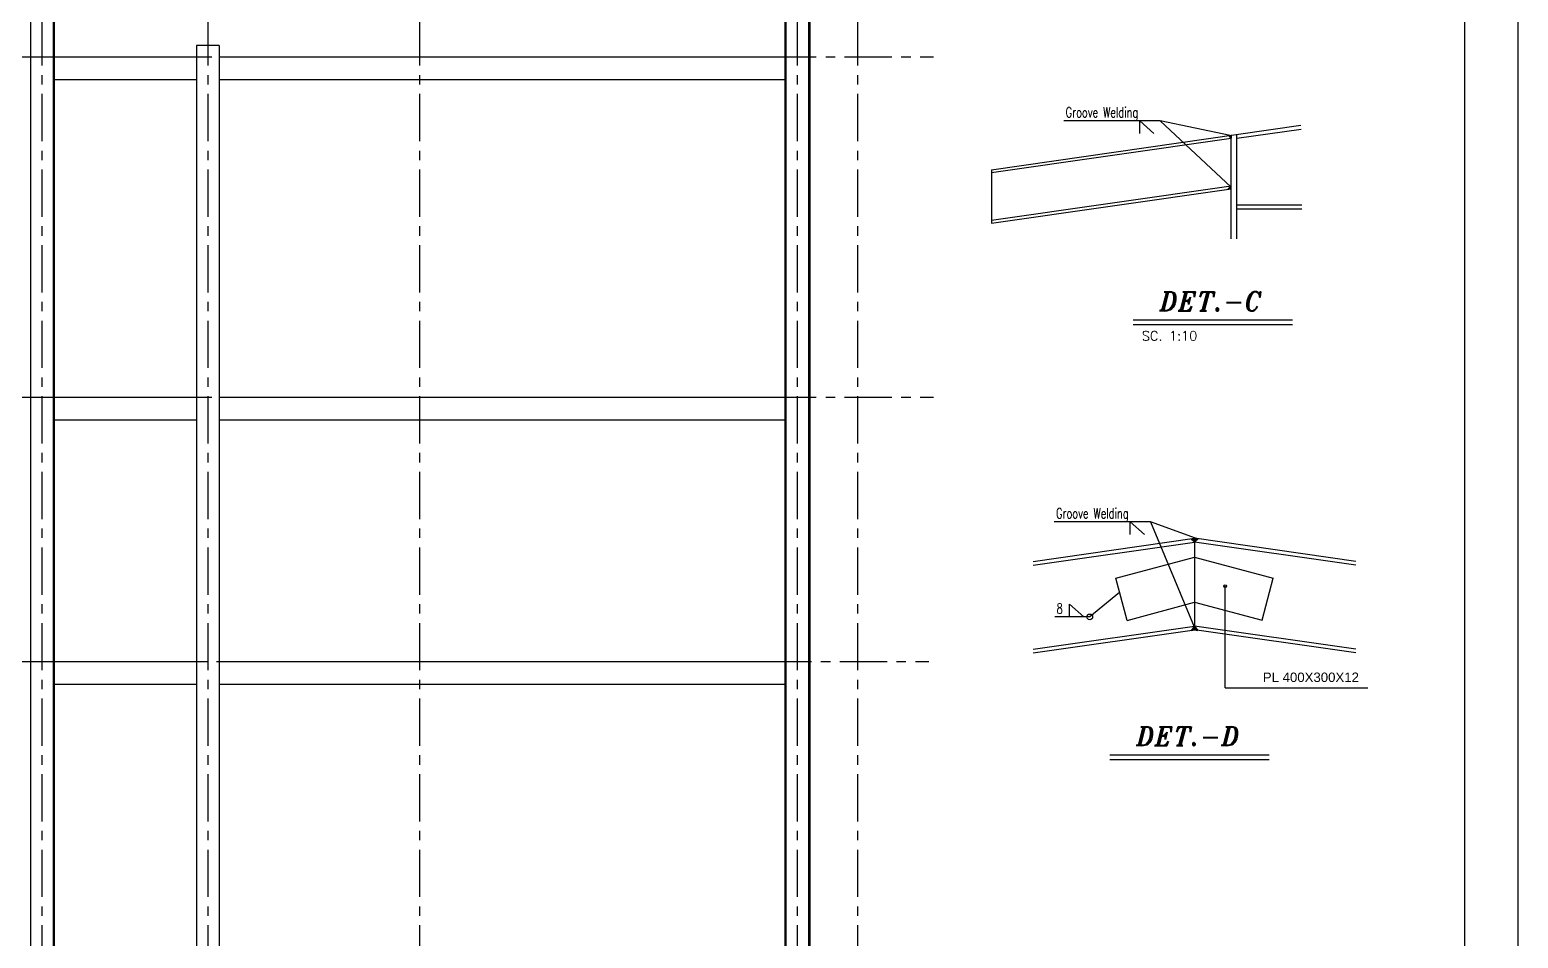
# Model space of a CAD drawing. Header units: inches. Extents: x 1387 to 2676, y -3554 to -2136.
# Drawn here: x 2540.31 to 2579.72, y -3171.4 to -3147.36 of the extents above; entities that cross this region are included whole.
import ezdxf
from ezdxf.enums import TextEntityAlignment as Align

# ---------------------------------------------------------------- set-up
doc = ezdxf.new("R2010")
doc.units = ezdxf.units.IN
doc.header["$MEASUREMENT"] = 0
doc.linetypes.add('CENTER', pattern=[2, 1.25, -0.25, 0.25, -0.25])
doc.linetypes.add('HIDDEN', pattern=[0.375, 0.25, -0.125])
for name, color, linetype in [('1', 1, 'Continuous'), ('1R', 1, 'Continuous'), ('2Y', 2, 'Continuous'), ('3G', 3, 'Continuous'), ('6M', 6, 'Continuous'), ('AXE', 1, 'CENTER'), ('Layer4', 118, 'Continuous'), ('LEVEL', 3, 'HIDDEN'), ('TEXT', 3, 'Continuous')]:
    doc.layers.add(name, color=color, linetype=linetype)
doc.styles.add('ITALICT', font='italict')
doc.styles.add('ROMANS', font='ROMANS')
doc.styles.get("Standard").update_dxf_attribs({"font": 'arial.ttf'})

msp = doc.modelspace()

# ---------------------------------------------------------------- hatches: boundary and pattern name
h = msp.add_hatch(color=1)
h.dxf.hatch_style = 1
h.paths.add_polyline_path([(2572.12075026, -3150.22508331), (2572.12075026, -3150.14931494), (2572.05483659, -3150.15877417)])
h = msp.add_hatch(color=1)
h.dxf.hatch_style = 1
h.paths.add_polyline_path([(2572.12075026, -3151.48788957), (2572.0315535, -3151.57645852), (2572.12075026, -3151.56365794)])
h = msp.add_hatch(color=1)
h.dxf.hatch_style = 1
h.paths.add_polyline_path([(2571.05387055, -3160.82637452), (2571.14780248, -3160.9139189), (2571.14780248, -3160.8128944)])
h.paths.add_polyline_path([(2571.14780248, -3160.8128944), (2571.14780248, -3160.9139189), (2571.24173441, -3160.82637452)])
h = msp.add_hatch(color=1)
h.dxf.hatch_style = 1
h.paths.add_polyline_path([(2571.14780248, -3163.23748241), (2571.05766156, -3163.25041848), (2571.14780248, -3163.13645791)])
h.paths.add_polyline_path([(2571.23794339, -3163.25041848), (2571.14780248, -3163.23748241), (2571.14780248, -3163.13645791)])

# ---------------------------------------------------------------- linework, layer by layer
at = {"color": 1}
for p, q in [((2572.05483659, -3150.15877417, 0.03620546), (2572.12075026, -3150.14931494, 0.04685367)), ((2572.12075026, -3150.22508331, 0.04685715), (2572.05483659, -3150.15877417, 0.03620546)), ((2572.12075026, -3150.14931494, 0.04685367), (2572.12075026, -3150.22508331, 0.04685715)), ((2572.12075026, -3151.48788957, 0.04691506), (2572.0315535, -3151.57645852, 0.02998739)), ((2572.0315535, -3151.57645852, 0.02998739), (2572.12075026, -3151.56365794, 0.04691854)), ((2572.12075026, -3151.56365794, 0.04691854), (2572.12075026, -3151.48788957, 0.04691506)), ((2571.14780248, -3160.9139189, -0.00001414), (2571.05387055, -3160.82637452, -0.0000153)), ((2571.14780248, -3160.9139189, -0.00001414), (2571.24173441, -3160.82637452, -0.0000153)), ((2571.14780248, -3163.13645791, -0.00001414), (2571.05766156, -3163.25041848, -0.00001414)), ((2571.14780248, -3163.13645791, -0.00001414), (2571.23794339, -3163.25041848, 0.00012066))]:
    msp.add_line(p, q, dxfattribs=at)
at = {"color": 1, "elevation": -0.00001414}
for points in [[(2571.14780248, -3160.9139189), (2571.05387055, -3160.82637452), (2571.14780248, -3160.8128944), (2571.24173441, -3160.82637452)], [(2571.14780248, -3163.13645791), (2571.05766156, -3163.25041848), (2571.14780248, -3163.23748241), (2571.23794339, -3163.25041848)]]:
    msp.add_lwpolyline(points, close=True, dxfattribs=at)
at = {"layer": '1'}
msp.add_lwpolyline([(2578.30094543, -3212.095244), (2578.30094543, -3130.82689383), (2521.6679488, -3130.82689383), (2521.6679488, -3212.095244)], close=True, dxfattribs=at)
at = {"layer": '1R'}
for p, q in [((2570.23456534, -3149.76366737, 0.03759405), (2567.68730057, -3149.76366737, 0.03759405)), ((2572.09144205, -3150.1525034, 0.03759405), (2570.23456534, -3149.76366737, 0.03759405)), ((2570.23456534, -3149.76366737, 0.03759405), (2572.12075026, -3151.52577376, 0.0469168)), ((2569.97925786, -3160.37594225, -0.02186904), (2567.43199309, -3160.37594225, -0.02186904)), ((2571.17472421, -3160.81197759, -0.0000153), (2569.97925786, -3160.37594225, -0.02186904)), ((2569.97925786, -3160.37594225, -0.02186904), (2571.13766444, -3163.1583601, -0.00001414)), ((2569.16556462, -3162.25277992), (2568.37482084, -3162.89621908, 0.00137413)), ((2571.95893726, -3164.77327734, -0.02186904), (2571.95893726, -3162.08098323, -0.02186904)), ((2568.37482084, -3162.89621908, 0.00137413), (2567.44741506, -3162.89621908, 0.00137413)), ((2571.95893726, -3164.77327734, -0.02186904), (2575.73271261, -3164.77327734, -0.02186904))]:
    msp.add_line(p, q, dxfattribs=at)
at = {"layer": '2Y'}
for p, q in [((2569.70025438, -3150.09954489, 0.03759405), (2569.70025438, -3149.7645397, 0.03759405)), ((2569.70025438, -3149.7645397, 0.03759405), (2570.0749569, -3150.09954489, 0.03759405)), ((2569.4449469, -3160.71181977, -0.02186904), (2569.4449469, -3160.37681458, -0.02186904)), ((2569.4449469, -3160.37681458, -0.02186904), (2569.81964942, -3160.71181977, -0.02186904)), ((2569.06387914, -3161.87328453), (2571.14808805, -3161.31033984)), ((2571.14808805, -3161.31033984), (2573.23288472, -3161.86895942)), ((2569.36203928, -3162.98603332), (2569.06272023, -3161.86895942)), ((2572.93472518, -3162.98170598), (2573.23288472, -3161.86895942)), ((2567.84050987, -3162.89621908, 0.00137413), (2567.84050987, -3162.56121388, 0.00137413)), ((2567.84050987, -3162.56121388, 0.00137413), (2568.2152124, -3162.89621908, 0.00137413)), ((2569.36203928, -3162.98603332), (2571.14928435, -3162.50329854)), ((2571.14928435, -3162.50329854), (2572.93472518, -3162.98170598))]:
    msp.add_line(p, q, dxfattribs=at)
for centre, radius in [((2571.95893726, -3162.08098323, -0.02186904), 0.03858848), ((2568.37482084, -3162.89621908, 0.00137413), 0.07609905)]:
    msp.add_circle(centre, radius, dxfattribs=at)
at = {"layer": '3G'}
for p, q in [((2540.32996616, -3139.07394561), (2540.330025, -3201.47684976)), ((2540.92996611, -3139.01586268), (2540.930025, -3201.47684976)), ((2540.95996611, -3139.01295854), (2540.960025, -3201.47684973)), ((2560.30008106, -3139.01295854), (2560.30002216, -3201.47684973)), ((2560.33008105, -3139.01586268), (2560.33002216, -3201.47684976)), ((2560.930081, -3139.07394561), (2560.93002216, -3201.47684976)), ((2560.960081, -3139.07684978), (2560.96002216, -3201.47684978)), ((2544.73006067, -3147.77687616, -0.01499984), (2544.72997107, -3201.47686484)), ((2545.33006067, -3147.77687616, -0.01499984), (2544.73006067, -3147.77687616, -0.01499984)), ((2545.33006067, -3147.77687616, -0.01499984), (2545.32997107, -3201.47686484)), ((2540.9300152, -3148.07684976), (2544.72998805, -3148.0768471)), ((2540.9300152, -3148.07684976), (2544.72998805, -3148.0768471)), ((2545.32996489, -3148.07686219, -0.01499996), (2560.33013694, -3148.07686484, 0.01499996)), ((2545.32996489, -3148.07686219, -0.01499996), (2560.33013694, -3148.07686484, 0.01499996)), ((2540.9300152, -3148.67684976), (2544.72998805, -3148.6768471)), ((2540.9300152, -3148.67684976), (2544.72998805, -3148.6768471)), ((2545.32996489, -3148.67686219, -0.01499996), (2560.33013694, -3148.67686484, 0.01499996)), ((2545.32996489, -3148.67686219, -0.01499996), (2560.33013694, -3148.67686484, 0.01499996)), ((2565.77075026, -3151.0606, 0.04892477), (2573.9663127, -3149.88445927, 0.04625173)), ((2572.12075026, -3152.8931944, 0.04685367), (2572.12075026, -3150.14931494, 0.04685367)), ((2572.27075026, -3150.22881302, 0.04680938), (2573.96738306, -3149.98533017, 0.04625601)), ((2572.27075026, -3152.89044477, 0.04685367), (2572.27075026, -3150.12821346, 0.04685367)), ((2565.77075026, -3151.13636838, 0.04892825), (2572.12075026, -3150.22508331, 0.04685715)), ((2565.77075026, -3151.0606, 0.04892477), (2565.77075026, -3152.474943, 0.04898964)), ((2565.77075026, -3152.39917463, 0.04898616), (2572.12075026, -3151.48788957, 0.04691506)), ((2565.77075026, -3152.474943, 0.04898964), (2572.12075026, -3151.56365794, 0.04691854)), ((2573.98876453, -3152.00032173, 0.0463273), (2572.27075026, -3152.00032173, 0.04685367)), ((2573.98982565, -3152.10032173, 0.04632697), (2572.27075026, -3152.10032173, 0.04685367)), ((2569.52588668, -3155.15513448, 0.02185374), (2573.74169854, -3155.15513448, 0.02185374)), ((2540.9300152, -3157.07684976), (2544.72998805, -3157.0768471)), ((2545.32996489, -3157.07686219, -0.01499996), (2560.33013694, -3157.07686484, 0.01499996)), ((2540.9300152, -3157.67684976), (2544.72998805, -3157.6768471)), ((2545.32996489, -3157.67686219, -0.01499996), (2560.33013694, -3157.67686484, 0.01499996)), ((2566.87715969, -3161.42577204, 0.00137413), (2571.14780248, -3160.8128944, -0.00001877)), ((2566.87729653, -3161.5267769, 0.00137872), (2571.14780248, -3160.9139189, -0.00001414)), ((2571.14780248, -3160.8128944, -0.00001877), (2571.14780248, -3163.23748241, 0.00009243)), ((2575.41844527, -3161.42577204, 0.00137413), (2571.14780248, -3160.8128944, -0.00001877)), ((2571.14780248, -3160.8128944, -0.00001877), (2571.14780248, -3163.23748241, 0.00009243)), ((2575.41830843, -3161.5267769, 0.00137872), (2571.14780248, -3160.9139189, -0.00001414)), ((2566.88030709, -3163.74888386, 0.00147967), (2571.14780248, -3163.13645791, 0.00008779)), ((2575.41529786, -3163.74888386, 0.00147967), (2571.14780248, -3163.13645791, 0.00008779)), ((2566.88044393, -3163.84988872, 0.00148425), (2571.14780248, -3163.23748241, 0.00009243)), ((2575.41516101, -3163.84988872, 0.00148425), (2571.14780248, -3163.23748241, 0.00009243)), ((2540.92998974, -3164.07684976, 0.01512507), (2544.72996259, -3164.0768471, 0.01512507)), ((2545.32993943, -3164.07686219, 0.00012511), (2560.33011148, -3164.07686484, 0.03012503)), ((2540.92999031, -3164.67684976, 0.01512507), (2544.72996316, -3164.6768471, 0.01512507)), ((2545.32993999, -3164.67686219, 0.00012511), (2560.33011204, -3164.67686484, 0.03012503)), ((2568.90709548, -3166.66474679, -0.0000153), (2573.12290735, -3166.66474679, -0.0000153))]:
    msp.add_line(p, q, dxfattribs=at)
at = {"layer": '6M'}
for p, q in [((2569.52588668, -3155.03513448, 0.02185374), (2573.74169854, -3155.03513448, 0.02185374)), ((2568.90709548, -3166.54474679, -0.0000153), (2573.12290735, -3166.54474679, -0.0000153))]:
    msp.add_line(p, q, dxfattribs=at)
at = {"layer": 'AXE'}
for p, q in [((2540.6299543, -3135.0565052), (2540.63002675, -3201.70429341)), ((2545.03004177, -3135.0565052), (2545.03011422, -3201.70429341)), ((2550.63003426, -3135.0565052), (2550.62996181, -3201.70429341)), ((2560.63007922, -3135.0565052), (2560.63000677, -3201.70429341)), ((2562.23011422, -3135.05650671), (2562.23004177, -3201.70429492)), ((2531.8860833, -3148.07684976), (2564.24178592, -3148.07684976)), ((2531.8860833, -3157.07684976), (2564.24178592, -3157.07684976)), ((2531.7576139, -3164.07684976, 0.01499996), (2564.11331652, -3164.07684976, 0.01499996))]:
    msp.add_line(p, q, dxfattribs=at)
at = {"layer": 'Layer4'}
msp.add_lwpolyline([(2520.25212388, -3129.41106891), (2520.25212388, -3213.51106891), (2579.71677035, -3213.51106891), (2579.71677035, -3129.41106891)], close=True, dxfattribs=at)

# ---------------------------------------------------------------- texts
at = {"layer": '3G', "style": 'ROMANS'}
msp.add_text('SC. 1:10', height=0.25, dxfattribs=at).set_placement((2570.48582085, -3155.45823155, 0.02185374), align=Align.MIDDLE)
at = {"layer": '6M', "style": 'ITALICT'}
for s, p in [('DET.-C', (2570.21844858, -3154.79202055, 0.02185374)), ('DET.-D', (2569.59965738, -3166.30163287, -0.0000153))]:
    msp.add_text(s, height=0.5, dxfattribs=at).set_placement(p)
at = {"layer": 'LEVEL', "style": 'ROMANS', "width": 0.7}
for s, p in [('Groove Welding', (2567.73853625, -3149.6758404, 0.03759405)), ('Groove Welding', (2567.48322877, -3160.28811528, -0.02186904)), ('8', (2567.49865074, -3162.80839211, 0.00137413))]:
    msp.add_text(s, height=0.27, dxfattribs=at).set_placement(p)
at = {"layer": 'TEXT', "color": 2}
msp.add_text('PL 400X300X12', height=0.25, dxfattribs=at).set_placement((2574.22768982, -3164.49256413, -0.02186904), align=Align.MIDDLE)

doc.saveas('drawing.dxf')
